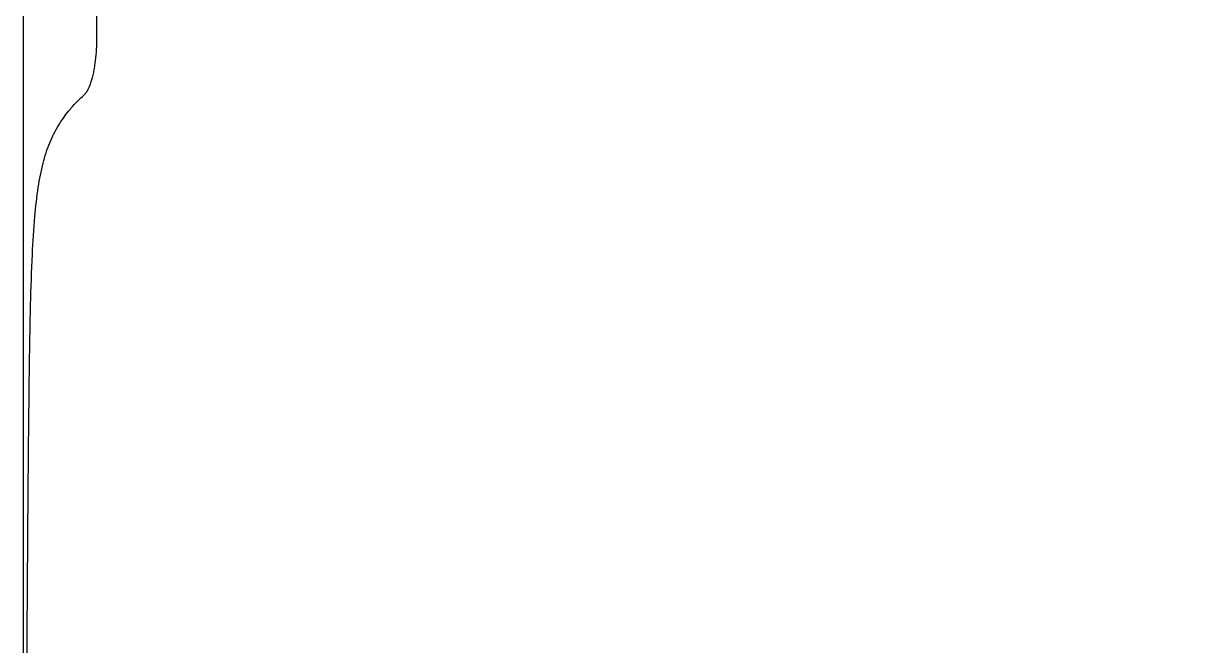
# Model space of a CAD drawing. Header units: millimetres. Extents: x 0 to 1863, y -681 to 0.
# Drawn here: x 1660.7 to 1723.3, y -133.9 to -100.7 of the extents above; entities that cross this region are included whole.
import ezdxf

# ---------------------------------------------------------------- set-up
doc = ezdxf.new("R2010")
doc.units = ezdxf.units.MM
doc.header["$MEASUREMENT"] = 0
doc.layers.add('Make2D$visible$lines', color=178, linetype='Continuous', true_color=0x000000)

msp = doc.modelspace()

# ---------------------------------------------------------------- linework, layer by layer
at = {"layer": 'Make2D$visible$lines'}
msp.add_line((1660.678, -191.723), (1660.678, -100.005), dxfattribs=at)
msp.add_open_spline([(1760.681, -267.784), (1754.052, -267.783), (1741.951, -267.773), (1725.562, -267.734), (1712.616, -267.666), (1702.588, -267.569), (1695.783, -267.452), (1691.23, -267.328), (1687.672, -267.202), (1683.945, -267.016), (1680.139, -266.704), (1677.042, -266.291), (1674.824, -265.81), (1673.296, -265.339), (1672.284, -264.952), (1671.354, -264.516), (1670.163, -263.835), (1668.779, -262.794), (1667.296, -261.239), (1666.014, -259.389), (1664.791, -256.987), (1663.925, -254.545), (1663.281, -252.151), (1662.84, -250.136), (1662.442, -247.896), (1661.959, -244.49), (1661.491, -239.633), (1661.111, -232.976), (1660.865, -224.87), (1660.757, -216.869), (1660.703, -209.076), (1660.679, -201.179), (1660.675, -191.182), (1660.694, -178.667), (1660.732, -164.469), (1660.786, -150.047), (1660.849, -137.144), (1660.906, -128.169), (1660.952, -122.664), (1660.989, -119.266), (1661.039, -116.139), (1661.13, -113.249), (1661.255, -111.158), (1661.434, -109.534), (1661.686, -108.217), (1662.041, -107.104), (1662.507, -106.176), (1663.006, -105.474), (1663.404, -105.021), (1663.688, -104.731), (1663.841, -104.585), (1663.934, -104.5), (1663.956, -104.477), (1663.984, -104.446), (1664.025, -104.395), (1664.075, -104.319), (1664.122, -104.237), (1664.17, -104.139), (1664.235, -103.988), (1664.306, -103.782), (1664.376, -103.529), (1664.454, -103.176), (1664.527, -102.695), (1664.572, -102.146), (1664.582, -101.765), (1664.582, -98.25), (1664.582, -80.363), (1664.582, -62.49), (1664.583, -47.808), (1664.576, -47.105), (1664.505, -45.904), (1664.32, -44.636), (1664.108, -43.726), (1663.932, -43.151), (1663.739, -42.668), (1663.561, -42.337), (1663.405, -42.133), (1663.294, -42.025), (1663.182, -41.951), (1663.087, -41.921), (1663.032, -41.919), (1662.237, -41.919), (1661.457, -41.919), (1660.678, -41.919)], degree=3, knots=[0, 0, 0, 0, 19.887984, 36.302676, 49.165408, 58.727454, 66.386917, 69.583189, 72.392622, 77.067624, 80.777764, 83.845626, 86.437337, 87.576874, 88.640337, 89.684892, 90.656326, 92.755235, 94.86098, 97.08072, 99.48913, 102.931031, 104.838292, 106.925679, 109.116973, 111.662568, 117.244752, 123.752242, 131.661175, 141.573143, 147.75763, 155.040436, 165.265159, 177.747859, 192.585506, 207.860279, 221.014074, 231.294649, 234.785968, 237.527931, 241.489447, 244.168634, 246.200842, 247.77268, 249.069778, 250.219405, 251.267733, 252.174615, 252.796603, 253.074869, 253.392208, 253.431084, 253.454343, 253.487541, 253.555788, 253.652332, 253.759424, 253.839022, 253.980122, 254.253335, 254.490147, 254.768748, 255.335211, 255.949499, 256.421912, 256.476404, 266.495531, 310.081268, 310.097813, 310.539311, 312.19091, 313.704958, 314.379955, 314.992694, 315.505095, 315.940782, 316.117472, 316.272468, 316.404266, 316.517816, 316.565604, 316.569253, 318.904733, 318.904733, 318.904733, 318.904733], dxfattribs=at)

doc.saveas('drawing.dxf')
